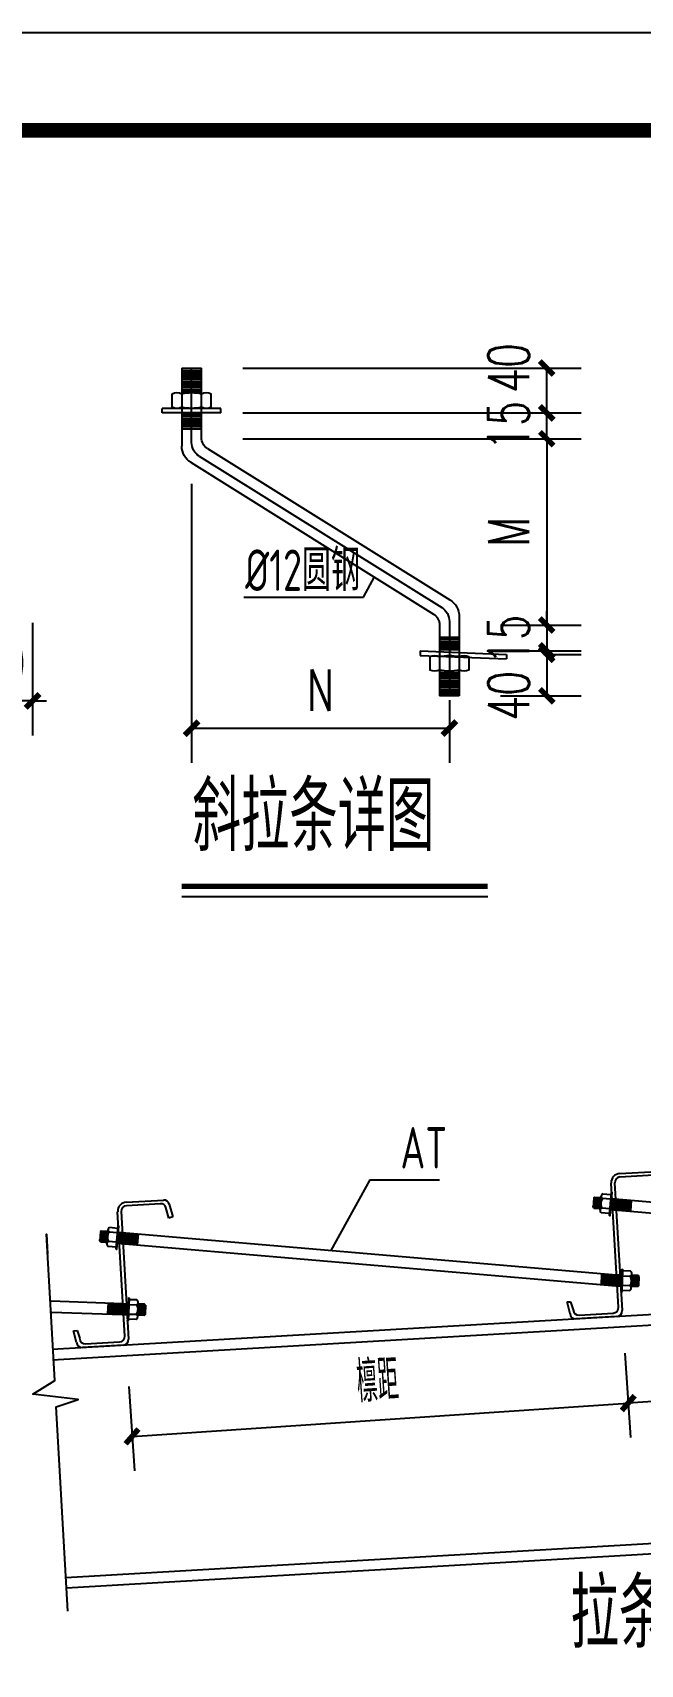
# Model space of a CAD drawing. Extents: x 180850 to 1399066, y 48356 to 327880.
# Drawn here: x 1001635 to 1010427, y 196774 to 220382 of the extents above; entities that cross this region are included whole.
import ezdxf
from ezdxf.enums import TextEntityAlignment as Align

# ---------------------------------------------------------------- set-up
doc = ezdxf.new("R2010")
doc.units = 0
doc.header["$LTSCALE"] = 1000
doc.layers.add('_0', color=7, linetype='Continuous', lineweight=25)
for name, color, linetype in [('AXIS', 3, 'Continuous'), ('DOTE', 1, 'Continuous'), ('GL', 150, 'Continuous'), ('NUM', 7, 'Continuous'), ('PUB_TITLE', 4, 'Continuous'), ('PZ', 202, 'Continuous'), ('TEXT', 7, 'Continuous'), ('引出线', 3, 'Continuous')]:
    doc.layers.add(name, color=color, linetype=linetype)
doc.styles.add('_TCH_DIM_T3', font='SIMPLEX', dxfattribs={"width": 0.705882, "bigfont": 'GBCBIG'})
doc.styles.add('TSSD_Label', font='tssdeng.shx', dxfattribs={"width": 0.7, "bigfont": 'hztxt.shx'})
doc.dimstyles.new('TCH-200-1', dxfattribs={"dimtxt": 595, "dimasz": 200, "dimexe": 500, "dimexo": 600, "dimgap": 252.5, "dimtad": 1, "dimdec": 0, "dimzin": 0, "dimdsep": 46, "dimtxsty": '_TCH_DIM_T3', "dimblk": 'ARCHTICK', "dimcen": 0.09, "dimclrd": 3, "dimclre": 3, "dimclrt": 7, "dimazin": 2, "dimtfac": 1, "dimtdec": 0, "dimtix": 1, "dimtmove": 2, "dimatfit": 3, "dimfxl": 1, "dimtolj": 1, "dimtzin": 0, "dimarcsym": 0})

# ---------------------------------------------------------------- blocks, each defined once
blk = doc.blocks.new('_ArchTick')
at = {"color": 0, "linetype": 'ByBlock', "const_width": 0.4}
blk.add_lwpolyline([(-0.5, -0.5), (0.5, 0.5)], dxfattribs=at)
blk = doc.blocks.new('*D98')
at = {"layer": 'AXIS', "color": 3, "lineweight": -2, "transparency": 16777216}
for p, q in [((1000708, 211842), (1000708, 210214)), ((1001634, 211842), (1001634, 210214)), ((1000708, 210714), (1000508, 210714)), ((1001634, 210714), (1000708, 210714)), ((1001634, 210714), (1001834, 210714))]:
    blk.add_line(p, q, dxfattribs=at)
at = {"layer": 'Defpoints', "color": 0, "transparency": 16777216}
for p in [(1000708, 212442), (1001634, 212442), (1000708, 210714)]:
    blk.add_point(p, dxfattribs=at)
at = {"layer": 'AXIS', "color": 3, "lineweight": -2, "transparency": 16777216, "xscale": 200, "yscale": 200, "zscale": 200}
blk.add_blockref('_ArchTick', (1000708, 210714), dxfattribs=at)
at = {"layer": 'AXIS', "color": 3, "lineweight": -2, "transparency": 16777216, "xscale": 200, "yscale": 200, "zscale": 200, "rotation": 180}
blk.add_blockref('_ArchTick', (1001634, 210714), dxfattribs=at)
at = {"layer": 'AXIS', "color": 7, "transparency": 16777216, "insert": (1001171, 211264), "char_height": 595, "attachment_point": 5, "style": '_TCH_DIM_T3'}
blk.add_mtext('\\A1;40', dxfattribs=at)
blk = doc.blocks.new('*D112')
at = {"layer": 'AXIS', "color": 3, "lineweight": -2, "transparency": 16777216}
for p, q in [((1009072, 211811), (1009072, 212011)), ((1008405, 211811), (1009572, 211811)), ((1009072, 211811), (1009072, 211386)), ((1009028, 211386), (1009572, 211386)), ((1009072, 211386), (1009072, 211186))]:
    blk.add_line(p, q, dxfattribs=at)
at = {"layer": 'Defpoints', "color": 0, "transparency": 16777216}
for p in [(1007805, 211811), (1008428, 211386), (1009072, 211386)]:
    blk.add_point(p, dxfattribs=at)
at = {"layer": 'AXIS', "color": 3, "lineweight": -2, "transparency": 16777216, "xscale": 200, "yscale": 200, "zscale": 200}
for p, rotation in [((1009072, 211811), 270), ((1009072, 211386), 90)]:
    blk.add_blockref('_ArchTick', p, dxfattribs=dict(at, rotation=rotation))
at = {"layer": 'AXIS', "color": 7, "transparency": 16777216, "insert": (1008522, 211598), "char_height": 595, "attachment_point": 5, "rotation": 90, "style": '_TCH_DIM_T3'}
blk.add_mtext('\\A1;15', dxfattribs=at)
blk = doc.blocks.new('*D113')
at = {"layer": 'AXIS', "color": 3, "lineweight": -2, "transparency": 16777216}
for p, q in [((1008405, 211437), (1009572, 211437)), ((1009072, 211437), (1009072, 210787)), ((1008405, 210787), (1009572, 210787))]:
    blk.add_line(p, q, dxfattribs=at)
at = {"layer": 'Defpoints', "color": 0, "transparency": 16777216}
for p in [(1007805, 211437), (1007805, 210787), (1009072, 210787)]:
    blk.add_point(p, dxfattribs=at)
at = {"layer": 'AXIS', "color": 3, "lineweight": -2, "transparency": 16777216, "xscale": 200, "yscale": 200, "zscale": 200}
for p, rotation in [((1009072, 211437), 90), ((1009072, 210787), 270)]:
    blk.add_blockref('_ArchTick', p, dxfattribs=dict(at, rotation=rotation))
at = {"layer": 'AXIS', "color": 7, "transparency": 16777216, "insert": (1008522, 210787), "char_height": 595, "attachment_point": 5, "rotation": 90, "style": '_TCH_DIM_T3'}
blk.add_mtext('\\A1;40', dxfattribs=at)
blk = doc.blocks.new('*D114')
at = {"layer": 'AXIS', "color": 3, "lineweight": -2, "transparency": 16777216}
for p, q in [((1003935, 213853), (1003935, 209819)), ((1007664, 210725), (1007664, 209819)), ((1003935, 210319), (1007664, 210319))]:
    blk.add_line(p, q, dxfattribs=at)
at = {"layer": 'Defpoints', "color": 0, "transparency": 16777216}
for p in [(1003935, 214453), (1007664, 211325), (1007664, 210319)]:
    blk.add_point(p, dxfattribs=at)
at = {"layer": 'AXIS', "color": 3, "lineweight": -2, "transparency": 16777216, "xscale": 200, "yscale": 200, "zscale": 200, "rotation": 180}
blk.add_blockref('_ArchTick', (1003935, 210319), dxfattribs=at)
at = {"layer": 'AXIS', "color": 3, "lineweight": -2, "transparency": 16777216, "xscale": 200, "yscale": 200, "zscale": 200}
blk.add_blockref('_ArchTick', (1007664, 210319), dxfattribs=at)
at = {"layer": 'AXIS', "color": 7, "transparency": 16777216, "insert": (1005799, 210869), "char_height": 595, "attachment_point": 5, "style": '_TCH_DIM_T3'}
blk.add_mtext('\\A1;N', dxfattribs=at)
blk = doc.blocks.new('*D115')
at = {"layer": 'AXIS', "color": 3, "lineweight": -2, "transparency": 16777216}
for p, q in [((1004676, 214506), (1009572, 214506)), ((1009072, 214506), (1009072, 211811)), ((1008405, 211811), (1009572, 211811))]:
    blk.add_line(p, q, dxfattribs=at)
at = {"layer": 'Defpoints', "color": 0, "transparency": 16777216}
for p in [(1004076, 214506), (1007805, 211811), (1009072, 211811)]:
    blk.add_point(p, dxfattribs=at)
at = {"layer": 'AXIS', "color": 3, "lineweight": -2, "transparency": 16777216, "xscale": 200, "yscale": 200, "zscale": 200}
for p, rotation in [((1009072, 214506), 90), ((1009072, 211811), 270)]:
    blk.add_blockref('_ArchTick', p, dxfattribs=dict(at, rotation=rotation))
at = {"layer": 'AXIS', "color": 7, "transparency": 16777216, "insert": (1008522, 213158), "char_height": 595, "attachment_point": 5, "rotation": 90, "style": '_TCH_DIM_T3'}
blk.add_mtext('\\A1;M', dxfattribs=at)
blk = doc.blocks.new('*D116')
at = {"layer": 'AXIS', "color": 3, "lineweight": -2, "transparency": 16777216}
for p, q in [((1009072, 214880), (1009072, 215080)), ((1004892, 214880), (1009572, 214880)), ((1009072, 214506), (1009072, 214880)), ((1004676, 214506), (1009572, 214506)), ((1009072, 214506), (1009072, 214306))]:
    blk.add_line(p, q, dxfattribs=at)
at = {"layer": 'Defpoints', "color": 0, "transparency": 16777216}
for p in [(1004292, 214880), (1009072, 214880), (1004076, 214506)]:
    blk.add_point(p, dxfattribs=at)
at = {"layer": 'AXIS', "color": 3, "lineweight": -2, "transparency": 16777216, "xscale": 200, "yscale": 200, "zscale": 200}
for p, rotation in [((1009072, 214880), 270), ((1009072, 214506), 90)]:
    blk.add_blockref('_ArchTick', p, dxfattribs=dict(at, rotation=rotation))
at = {"layer": 'AXIS', "color": 7, "transparency": 16777216, "insert": (1008522, 214693), "char_height": 595, "attachment_point": 5, "rotation": 90, "style": '_TCH_DIM_T3'}
blk.add_mtext('\\A1;15', dxfattribs=at)
blk = doc.blocks.new('*D117')
at = {"layer": 'AXIS', "color": 3, "lineweight": -2, "transparency": 16777216}
for p, q in [((1004676, 215529), (1009572, 215529)), ((1009072, 214880), (1009072, 215529)), ((1004676, 214880), (1009572, 214880))]:
    blk.add_line(p, q, dxfattribs=at)
at = {"layer": 'Defpoints', "color": 0, "transparency": 16777216}
for p in [(1004076, 215529), (1009072, 215529), (1004076, 214880)]:
    blk.add_point(p, dxfattribs=at)
at = {"layer": 'AXIS', "color": 3, "lineweight": -2, "transparency": 16777216, "xscale": 200, "yscale": 200, "zscale": 200}
for p, rotation in [((1009072, 215529), 90), ((1009072, 214880), 270)]:
    blk.add_blockref('_ArchTick', p, dxfattribs=dict(at, rotation=rotation))
at = {"layer": 'AXIS', "color": 7, "transparency": 16777216, "insert": (1008522, 215529), "char_height": 595, "attachment_point": 5, "rotation": 90, "style": '_TCH_DIM_T3'}
blk.add_mtext('\\A1;40', dxfattribs=at)
blk = doc.blocks.new('*D125')
at = {"layer": 'Defpoints', "color": 0, "transparency": 16777216}
for p in [(1010162, 201876), (1002984, 201394), (1010251, 200554)]:
    blk.add_point(p, dxfattribs=at)
at = {"layer": 'GL', "color": 3, "lineweight": -2, "transparency": 16777216}
for p, q in [((1010202, 201278), (1010284, 200056)), ((1003024, 200795), (1003106, 199573)), ((1003073, 200072), (1010251, 200554))]:
    blk.add_line(p, q, dxfattribs=at)
at = {"layer": 'GL', "color": 3, "lineweight": -2, "transparency": 16777216, "xscale": 200, "yscale": 200, "zscale": 200}
for p, rotation in [((1010251, 200554), 3.842897180637091), ((1003073, 200072), 183.8428971806371)]:
    blk.add_blockref('_ArchTick', p, dxfattribs=dict(at, rotation=rotation))
at = {"layer": 'GL', "color": 7, "transparency": 16777216, "insert": (1006624, 200878), "char_height": 595, "attachment_point": 5, "rotation": 3.8429, "style": '_TCH_DIM_T3'}
blk.add_mtext('\\A1;檩距', dxfattribs=at)
blk = doc.blocks.new('ZXG')
for p, q in [((319, 150), (214, 1947)), ((264, 1950), (372, 102)), ((336, 2085), (880, 2117)), ((832, 2064), (340, 2035)), ((952, 1853), (912, 2011)), ((960, 2057), (1012, 1873)), ((-424, 227), (-374, 230)), ((-381, 58), (-424, 227)), ((-374, 230), (-334, 112)), ((296, 17), (-296, -17)), ((-249, 36), (243, 65))]:
    blk.add_line(p, q)
for centre, radius, start, end in [((346, 1954), 132, 92.3178, 182.907), ((345, 1955), 80.5, 93.3279, 183.3279), ((838, 1987), 77.2, 18.1011, 94.3305), ((886, 2042), 75.4, 11.5832, 94.9433), ((-301, 63), 80.5, 183.3279, 273.3279), ((-254, 116), 80.5, 183.3279, 273.3279), ((238, 145), 80.5, 273.3279, 3.3279), ((292, 98), 80.5, 273.3279, 3.3279)]:
    blk.add_arc(centre, radius, start, end)
at = {"layer": '_0'}
blk.add_line((1012, 1873), (952, 1853), dxfattribs=at)
blk = doc.blocks.new('*D126')
at = {"layer": 'Defpoints', "color": 0, "transparency": 16777216}
for p in [(1017340, 202358), (1010162, 201876), (1010251, 200554)]:
    blk.add_point(p, dxfattribs=at)
at = {"layer": 'GL', "color": 3, "lineweight": -2, "transparency": 16777216}
for p, q in [((1017380, 201760), (1017462, 200538)), ((1010202, 201278), (1010284, 200056)), ((1017428, 201037), (1010251, 200554))]:
    blk.add_line(p, q, dxfattribs=at)
at = {"layer": 'GL', "color": 3, "lineweight": -2, "transparency": 16777216, "xscale": 200, "yscale": 200, "zscale": 200}
for p, rotation in [((1017428, 201037), 3.842897180600762), ((1010251, 200554), 183.8428971806007)]:
    blk.add_blockref('_ArchTick', p, dxfattribs=dict(at, rotation=rotation))
at = {"layer": 'GL', "color": 7, "transparency": 16777216, "insert": (1013801, 201361), "char_height": 595, "attachment_point": 5, "rotation": 3.8429, "style": '_TCH_DIM_T3'}
blk.add_mtext('\\A1;檩距', dxfattribs=at)

msp = doc.modelspace()

# ---------------------------------------------------------------- hatches: boundary and pattern name
at = {"layer": 'AXIS', "linetype": 'ByBlock'}
h = msp.add_hatch(dxfattribs=at)
h.set_pattern_fill('ANSI31', color=3, scale=5.24401, angle=135, style=0)
h.set_pattern_definition([(360, (-214000.076, 3052704.76), (3e-15, -29.9695162), [])])
edge = h.paths.add_edge_path()
edge.add_line((1003934.64, 215529.11), (1003934.64, 215173.94))
edge.add_ellipse((1003934.64, 214542.96), major_axis=(-446.17, 446.17), ratio=1, start_angle=-45, end_angle=-32.032716)
edge.add_line((1003793.05, 215157.84), (1003793.05, 215529.11))
edge.add_line((1003793.05, 215529.11), (1003934.64, 215529.11))
edge = h.paths.add_edge_path()
edge.add_line((1004076.23, 215529.11), (1004076.23, 215157.84))
edge.add_ellipse((1003934.64, 214542.96), major_axis=(-446.17, 446.17), ratio=1, start_angle=-57.967284, end_angle=-45)
edge.add_line((1003934.64, 215173.94), (1003934.64, 215529.11))
edge.add_line((1003934.64, 215529.11), (1004076.23, 215529.11))
h.paths.add_polyline_path([(1003934.64, 214879.52), (1003934.64, 214651.51), (1003793.05, 214651.51), (1003793.05, 214879.52)])
h.paths.add_polyline_path([(1004076.23, 214879.52), (1004076.23, 214651.51), (1003934.64, 214651.51), (1003934.64, 214879.52)])
h = msp.add_hatch(dxfattribs=at)
h.set_pattern_fill('ANSI31', color=3, scale=5.24401, angle=135, style=0)
h.set_pattern_definition([(180, (2225598.478, -2626388.496), (-3e-15, 29.9695162), [])])
edge = h.paths.add_edge_path()
edge.add_line((1007663.76, 210787.16), (1007663.76, 211142.33))
edge.add_ellipse((1007663.76, 211773.31), major_axis=(-446.17, 446.17), ratio=1, start_angle=135, end_angle=147.967284)
edge.add_line((1007805.35, 211158.42), (1007805.35, 210787.16))
edge.add_line((1007805.35, 210787.16), (1007663.76, 210787.16))
edge = h.paths.add_edge_path()
edge.add_line((1007522.17, 210787.16), (1007522.17, 211158.42))
edge.add_ellipse((1007663.76, 211773.31), major_axis=(446.17, 446.17), ratio=1, start_angle=212.032716, end_angle=225)
edge.add_line((1007663.76, 211142.33), (1007663.76, 210787.16))
edge.add_line((1007663.76, 210787.16), (1007522.17, 210787.16))
h.paths.add_polyline_path([(1007663.76, 211436.75), (1007663.76, 211664.75), (1007805.35, 211664.75), (1007805.35, 211436.75)])
h.paths.add_polyline_path([(1007522.17, 211436.75), (1007522.17, 211664.75), (1007663.76, 211664.75), (1007663.76, 211436.75)])
at = {"layer": 'PZ'}
h = msp.add_hatch(color=256, dxfattribs=at)
edge = h.paths.add_edge_path()
edge.add_line((1003793.05, 215157.84), (1003793.05, 215173.94))
edge.add_line((1003793.05, 215173.94), (1003934.64, 215173.94))
edge.add_ellipse((1003934.64, 214542.96), major_axis=(446.17, 446.17), ratio=1, start_angle=45, end_angle=57.967284)
edge = h.paths.add_edge_path()
edge.add_ellipse((1003722.26, 215010.16), major_axis=(-115.81, 115.81), ratio=1, start_angle=-70.610722, end_angle=-45)
edge.add_line((1003722.26, 215173.94), (1003793.05, 215173.94))
edge.add_line((1003793.05, 215173.94), (1003793.05, 215157.84))
h = msp.add_hatch(color=256, dxfattribs=at)
edge = h.paths.add_edge_path()
edge.add_line((1004076.23, 215157.84), (1004076.23, 215173.94))
edge.add_line((1004076.23, 215173.94), (1003934.64, 215173.94))
edge.add_ellipse((1003934.64, 214542.96), major_axis=(-446.17, 446.17), ratio=1, start_angle=302.032716, end_angle=315, ccw=False)
edge = h.paths.add_edge_path()
edge.add_ellipse((1004147.03, 215010.16), major_axis=(115.81, 115.81), ratio=1, start_angle=405, end_angle=430.610722, ccw=False)
edge.add_line((1004147.03, 215173.94), (1004076.23, 215173.94))
edge.add_line((1004076.23, 215173.94), (1004076.23, 215157.84))
h = msp.add_hatch(color=256, dxfattribs=at)
edge = h.paths.add_edge_path()
edge.add_line((1003793.05, 214961.68), (1003793.05, 214945.59))
edge.add_line((1003793.05, 214945.59), (1003934.64, 214945.59))
edge.add_ellipse((1003934.64, 215576.57), major_axis=(446.17, 446.17), ratio=1, start_angle=212.032716, end_angle=225, ccw=False)
edge = h.paths.add_edge_path()
edge.add_ellipse((1003722.26, 215109.37), major_axis=(-115.81, 115.81), ratio=1, start_angle=135, end_angle=160.610722, ccw=False)
edge.add_line((1003722.26, 214945.59), (1003793.05, 214945.59))
edge.add_line((1003793.05, 214945.59), (1003793.05, 214961.68))
h = msp.add_hatch(color=256, dxfattribs=at)
edge = h.paths.add_edge_path()
edge.add_line((1004076.23, 214961.68), (1004076.23, 214945.59))
edge.add_line((1004076.23, 214945.59), (1003934.64, 214945.59))
edge.add_ellipse((1003934.64, 215576.57), major_axis=(-446.17, 446.17), ratio=1, start_angle=135, end_angle=147.967284)
edge = h.paths.add_edge_path()
edge.add_ellipse((1004147.03, 215109.37), major_axis=(115.81, 115.81), ratio=1, start_angle=199.389278, end_angle=225)
edge.add_line((1004147.03, 214945.59), (1004076.23, 214945.59))
edge.add_line((1004076.23, 214945.59), (1004076.23, 214961.68))
h = msp.add_hatch(color=256, dxfattribs=at)
edge = h.paths.add_edge_path()
edge.add_line((1007522.17, 211354.58), (1007522.17, 211370.67))
edge.add_line((1007522.17, 211370.67), (1007663.76, 211370.67))
edge.add_ellipse((1007663.76, 210739.69), major_axis=(446.17, 446.17), ratio=1, start_angle=45, end_angle=57.967284)
edge = h.paths.add_edge_path()
edge.add_ellipse((1007451.38, 211206.89), major_axis=(-115.81, 115.81), ratio=1, start_angle=-70.610722, end_angle=-45)
edge.add_line((1007451.38, 211370.67), (1007522.17, 211370.67))
edge.add_line((1007522.17, 211370.67), (1007522.17, 211354.58))
h = msp.add_hatch(color=256, dxfattribs=at)
edge = h.paths.add_edge_path()
edge.add_line((1007805.35, 211354.58), (1007805.35, 211370.67))
edge.add_line((1007805.35, 211370.67), (1007663.76, 211370.67))
edge.add_ellipse((1007663.76, 210739.69), major_axis=(-446.17, 446.17), ratio=1, start_angle=302.032716, end_angle=315, ccw=False)
edge = h.paths.add_edge_path()
edge.add_ellipse((1007876.14, 211206.89), major_axis=(115.81, 115.81), ratio=1, start_angle=405, end_angle=430.610722, ccw=False)
edge.add_line((1007876.14, 211370.67), (1007805.35, 211370.67))
edge.add_line((1007805.35, 211370.67), (1007805.35, 211354.58))
h = msp.add_hatch(color=256, dxfattribs=at)
edge = h.paths.add_edge_path()
edge.add_line((1007522.17, 211158.42), (1007522.17, 211142.33))
edge.add_line((1007522.17, 211142.33), (1007663.76, 211142.33))
edge.add_ellipse((1007663.76, 211773.31), major_axis=(446.17, 446.17), ratio=1, start_angle=212.032716, end_angle=225, ccw=False)
edge = h.paths.add_edge_path()
edge.add_ellipse((1007451.38, 211306.11), major_axis=(-115.81, 115.81), ratio=1, start_angle=135, end_angle=160.610722, ccw=False)
edge.add_line((1007451.38, 211142.33), (1007522.17, 211142.33))
edge.add_line((1007522.17, 211142.33), (1007522.17, 211158.42))
h = msp.add_hatch(color=256, dxfattribs=at)
edge = h.paths.add_edge_path()
edge.add_line((1007805.35, 211158.42), (1007805.35, 211142.33))
edge.add_line((1007805.35, 211142.33), (1007663.76, 211142.33))
edge.add_ellipse((1007663.76, 211773.31), major_axis=(-446.17, 446.17), ratio=1, start_angle=135, end_angle=147.967284)
edge = h.paths.add_edge_path()
edge.add_ellipse((1007876.14, 211306.11), major_axis=(115.81, 115.81), ratio=1, start_angle=199.389278, end_angle=225)
edge.add_line((1007876.14, 211142.33), (1007805.35, 211142.33))
edge.add_line((1007805.35, 211142.33), (1007805.35, 211158.42))

# ---------------------------------------------------------------- linework, layer by layer
for p, q in [((1009843.51, 203343.5), (1009861.24, 203550.32)), ((1009994.41, 203504.18), (1009878.7, 203514.1)), ((1009884.61, 203583.04), (1010000.32, 203573.12)), ((1010002.69, 203600.69), (1009974.32, 203269.78)), ((1010012.74, 203599.83), (1009984.37, 203268.92)), ((1010012.74, 203599.83), (1010002.69, 203600.69)), ((1009976.68, 203297.36), (1009860.97, 203307.28)), ((1009982.59, 203366.3), (1009866.88, 203376.22)), ((1009984.37, 203268.92), (1009974.32, 203269.78)), ((1002707.77, 202857.75), (1002725.5, 203064.57)), ((1002858.67, 203018.43), (1002742.96, 203028.35)), ((1002748.87, 203097.29), (1002864.58, 203087.37)), ((1002866.94, 203114.95), (1002838.58, 202784.04)), ((1002877, 203114.09), (1002848.63, 202783.17)), ((1002877, 203114.09), (1002866.94, 203114.95)), ((1002840.94, 202811.61), (1002725.23, 202821.53)), ((1002846.85, 202880.55), (1002731.14, 202890.47)), ((1002848.63, 202783.17), (1002838.58, 202784.04)), ((1010159.13, 202493.53), (1010146.75, 202161.63)), ((1010169.21, 202493.15), (1010156.84, 202161.25)), ((1010159.13, 202493.53), (1010169.21, 202493.15)), ((1010165.6, 202396.35), (1010281.65, 202392.02)), ((1010284.23, 202461.17), (1010168.18, 202465.49)), ((1010295.69, 202218.4), (1010303.42, 202425.83)), ((1010146.75, 202161.63), (1010156.84, 202161.25)), ((1010157.87, 202188.91), (1010273.92, 202184.59)), ((1010160.45, 202258.06), (1010276.5, 202253.73)), ((1003019.28, 202078.36), (1003006.91, 201746.46)), ((1003029.37, 202077.98), (1003016.99, 201746.09)), ((1003019.28, 202078.36), (1003029.37, 202077.98)), ((1003025.76, 201981.18), (1003141.81, 201976.85)), ((1003144.39, 202046), (1003028.33, 202050.33)), ((1003155.85, 201803.23), (1003163.58, 202010.66)), ((1003006.91, 201746.46), (1003016.99, 201746.09)), ((1003018.02, 201773.75), (1003134.08, 201769.42)), ((1003020.6, 201842.89), (1003136.65, 201838.56))]:
    msp.add_line(p, q)
for centre, radius, start, end in [((1009978.96, 203436.05), 127.05, 142.103052, 208.09797), ((1009900.54, 203546.95), 39.45, 113.817313, 236.38371), ((1009882.81, 203340.13), 39.45, 113.817313, 236.38371), ((1002843.22, 202950.31), 127.05, 142.103052, 208.09797), ((1002764.8, 203061.2), 39.45, 113.817313, 236.38371), ((1002747.07, 202854.38), 39.45, 113.817313, 236.38371), ((1010172.59, 202326.85), 127.05, 324.867612, 30.86253), ((1010264, 202427.3), 39.45, 296.581873, 59.14827), ((1010256.27, 202219.86), 39.45, 296.581873, 59.14827), ((1003032.75, 201911.68), 127.05, 324.867612, 30.86253), ((1003124.16, 202012.13), 39.45, 296.581873, 59.14827), ((1003116.42, 201804.7), 39.45, 296.581873, 59.14827)]:
    msp.add_arc(centre, radius, start, end)
for p in [(1010012.74, 203599.83), (1009984.37, 203268.92), (1002877, 203114.09), (1002848.63, 202783.17), (1010146.75, 202161.63), (1003006.91, 201746.46)]:
    msp.add_point(p)
at = {"layer": 'AXIS', "color": 3, "linetype": 'ByBlock'}
for p, q in [((1003793.05, 215529.11), (1003793.05, 214401.02)), ((1003793.05, 215529.11), (1004076.23, 215529.11)), ((1004076.23, 214505.7), (1004076.23, 215529.11)), ((1004165.02, 214364.11), (1007672.16, 212173.96)), ((1003926.24, 214160.84), (1007433.38, 211970.68)), ((1007522.17, 211810.56), (1007522.17, 210787.16)), ((1007805.35, 211933.77), (1007805.35, 210787.16)), ((1007805.35, 210787.16), (1007522.17, 210787.16)), ((1009754.1, 203522.86), (1009742.61, 203388.78)), ((1009754.1, 203522.86), (1009767.75, 203534.35)), ((1009767.75, 203534.35), (1009754.1, 203375.14)), ((1009767.75, 203534.35), (1009859.2, 203526.51)), ((1009778.27, 203509.39), (1009768.71, 203397.94)), ((1009792.88, 203532.2), (1009779.23, 203372.98)), ((1009803.4, 203507.24), (1009793.85, 203395.79)), ((1009818.01, 203530.04), (1009804.37, 203370.83)), ((1009828.53, 203505.08), (1009818.98, 203393.63)), ((1009843.15, 203527.89), (1009829.5, 203368.67)), ((1009853.67, 203502.93), (1009844.11, 203391.48)), ((1010005.38, 203513.98), (1017255.77, 202892.47)), ((1010019.08, 203512.81), (1010005.43, 203353.59)), ((1010044.22, 203510.65), (1010030.57, 203351.44)), ((1010069.35, 203508.5), (1010055.7, 203349.28)), ((1010094.48, 203506.34), (1010080.83, 203347.13)), ((1010119.62, 203504.19), (1010105.97, 203344.97)), ((1010142.44, 203502.23), (1010128.79, 203343.02)), ((1010167.57, 203500.08), (1010153.93, 203340.86)), ((1009754.1, 203375.14), (1009742.61, 203388.78)), ((1009754.1, 203375.14), (1009845.55, 203367.3)), ((1009991.75, 203354.95), (1017249.82, 202732.78)), ((1010029.6, 203487.85), (1010020.05, 203376.4)), ((1010054.73, 203485.69), (1010045.18, 203374.24)), ((1010079.87, 203483.54), (1010070.31, 203372.09)), ((1010105, 203481.38), (1010095.45, 203369.93)), ((1010130.14, 203479.23), (1010120.58, 203367.78)), ((1010152.96, 203477.27), (1010143.41, 203365.82)), ((1010178.09, 203475.12), (1010168.54, 203363.67)), ((1010192.71, 203497.92), (1010179.06, 203338.71)), ((1010203.23, 203472.96), (1010193.67, 203361.51)), ((1010217.84, 203495.77), (1010204.19, 203336.55)), ((1010228.36, 203470.81), (1010218.81, 203359.36)), ((1010245.28, 203493.42), (1010231.63, 203334.2)), ((1010255.8, 203468.46), (1010246.25, 203357.01)), ((1010270.42, 203491.26), (1010256.77, 203332.05)), ((1010280.94, 203466.3), (1010271.38, 203354.85)), ((1010295.55, 203489.11), (1010281.9, 203329.89)), ((1002618.36, 203037.12), (1002606.87, 202903.04)), ((1002618.36, 203037.12), (1002632.01, 203048.61)), ((1002632.01, 203048.61), (1002618.36, 202889.39)), ((1002632.01, 203048.61), (1002723.46, 203040.77)), ((1002657.14, 203046.45), (1002643.49, 202887.24)), ((1002682.27, 203044.3), (1002668.63, 202885.08)), ((1002707.41, 203042.14), (1002693.76, 202882.93)), ((1002869.64, 203028.24), (1010078.02, 202410.33)), ((1002618.36, 202889.39), (1002606.87, 202903.04)), ((1002618.36, 202889.39), (1002709.81, 202881.55)), ((1002642.53, 203023.65), (1002632.97, 202912.2)), ((1002667.66, 203021.49), (1002658.11, 202910.04)), ((1002692.79, 203019.34), (1002683.24, 202907.89)), ((1002717.93, 203017.18), (1002708.37, 202905.73)), ((1002856.01, 202869.21), (1010072.06, 202250.64)), ((1002868.73, 203004.26), (1002859.17, 202892.81)), ((1002883.34, 203027.06), (1002869.69, 202867.85)), ((1002893.86, 203002.1), (1002884.31, 202890.65)), ((1002908.47, 203024.91), (1002894.83, 202865.69)), ((1002918.99, 202999.95), (1002909.44, 202888.5)), ((1002933.61, 203022.75), (1002919.96, 202863.54)), ((1002944.13, 202997.79), (1002934.57, 202886.34)), ((1002958.74, 203020.6), (1002945.09, 202861.38)), ((1002969.26, 202995.64), (1002959.71, 202884.19)), ((1002983.87, 203018.44), (1002970.23, 202859.23)), ((1002994.39, 202993.49), (1002984.84, 202882.03)), ((1003006.7, 203016.49), (1002993.05, 202857.27)), ((1003017.22, 202991.53), (1003007.66, 202880.08)), ((1003031.83, 203014.33), (1003018.18, 202855.12)), ((1003042.35, 202989.37), (1003032.8, 202877.92)), ((1003056.97, 203012.18), (1003043.32, 202852.96)), ((1003067.49, 202987.22), (1003057.93, 202875.77)), ((1003082.1, 203010.02), (1003068.45, 202850.81)), ((1003092.62, 202985.07), (1003083.07, 202873.61)), ((1003109.54, 203007.67), (1003095.89, 202848.46)), ((1003120.06, 202982.71), (1003110.51, 202871.26)), ((1003134.68, 203005.52), (1003121.03, 202846.3)), ((1003145.19, 202980.56), (1003135.64, 202869.11)), ((1003159.81, 203003.36), (1003146.16, 202844.15)), ((1009864.89, 202418.27), (1009858.93, 202258.58)), ((1009876.6, 202393.85), (1009872.43, 202282.07)), ((1009890.09, 202417.33), (1009884.14, 202257.64)), ((1009901.8, 202392.91), (1009897.64, 202281.13)), ((1009915.3, 202416.39), (1009909.35, 202256.7)), ((1009929.33, 202391.88), (1009925.16, 202280.1)), ((1009942.83, 202415.37), (1009936.87, 202255.68)), ((1009954.54, 202390.94), (1009950.37, 202279.16)), ((1009968.03, 202414.43), (1009962.08, 202254.74)), ((1009979.75, 202390), (1009975.58, 202278.22)), ((1009993.24, 202413.49), (1009987.29, 202253.8)), ((1010004.95, 202389.06), (1010000.79, 202277.28)), ((1010018.45, 202412.55), (1010012.5, 202252.86)), ((1010027.85, 202388.21), (1010023.68, 202276.43)), ((1010041.34, 202411.69), (1010035.39, 202252.01)), ((1010053.05, 202387.27), (1010048.89, 202275.49)), ((1010066.55, 202410.75), (1010060.6, 202251.07)), ((1010067.93, 202410.7), (1010155.92, 202407.42)), ((1010078.26, 202386.33), (1010074.09, 202274.55)), ((1010091.76, 202409.81), (1010085.81, 202250.13)), ((1010103.47, 202385.39), (1010099.3, 202273.61)), ((1010116.97, 202408.87), (1010111.01, 202249.19)), ((1010116.97, 202408.87), (1010111.01, 202249.19)), ((1010128.68, 202384.45), (1010124.51, 202272.67)), ((1010128.68, 202384.45), (1010124.51, 202272.67)), ((1010142.17, 202407.93), (1010136.22, 202248.25)), ((1010153.89, 202383.51), (1010149.72, 202271.73)), ((1010305.13, 202377.87), (1010300.97, 202266.09)), ((1010394.26, 202398.54), (1010302.53, 202401.96)), ((1010318.63, 202401.36), (1010312.68, 202241.67)), ((1010330.34, 202376.93), (1010326.18, 202265.15)), ((1010343.84, 202400.42), (1010337.89, 202240.73)), ((1010355.55, 202375.99), (1010351.38, 202264.21)), ((1010369.05, 202399.48), (1010363.1, 202239.79)), ((1010380.76, 202375.05), (1010376.59, 202263.27)), ((1010394.26, 202398.54), (1010388.3, 202238.85)), ((1010406.39, 202385.46), (1010394.26, 202398.54)), ((1010406.39, 202385.46), (1010401.38, 202250.98)), ((1010072.06, 202250.64), (1010149.96, 202247.73)), ((1010388.3, 202238.85), (1010296.58, 202242.27)), ((1010388.3, 202238.85), (1010401.38, 202250.98)), ((1001902.54, 202032.26), (1002938.17, 201995.16)), ((1001911.85, 201872), (1002932.22, 201835.47)), ((1002725.04, 202003.1), (1002719.09, 201843.42)), ((1002736.75, 201978.68), (1002732.58, 201866.9)), ((1002750.25, 202002.16), (1002744.3, 201842.48)), ((1002761.96, 201977.74), (1002757.79, 201865.96)), ((1002775.46, 202001.23), (1002769.5, 201841.54)), ((1002789.48, 201976.72), (1002785.32, 201864.93)), ((1002802.98, 202000.2), (1002797.03, 201840.51)), ((1002814.69, 201975.78), (1002810.53, 201863.99)), ((1002828.19, 201999.26), (1002822.24, 201839.57)), ((1002839.9, 201974.84), (1002835.73, 201863.05)), ((1002853.4, 201998.32), (1002847.44, 201838.63)), ((1002865.11, 201973.9), (1002860.94, 201862.12)), ((1002878.61, 201997.38), (1002872.65, 201837.69)), ((1002888, 201973.04), (1002883.83, 201861.26)), ((1002901.5, 201996.53), (1002895.54, 201836.84)), ((1002913.21, 201972.1), (1002909.04, 201860.32)), ((1002926.71, 201995.59), (1002920.75, 201835.9)), ((1002928.09, 201995.54), (1003016.07, 201992.26)), ((1002938.42, 201971.16), (1002934.25, 201859.38)), ((1002951.91, 201994.65), (1002945.96, 201834.96)), ((1002963.62, 201970.22), (1002959.46, 201858.44)), ((1002977.12, 201993.71), (1002971.17, 201834.02)), ((1002977.12, 201993.71), (1002971.17, 201834.02)), ((1002988.83, 201969.28), (1002984.67, 201857.5)), ((1002988.83, 201969.28), (1002984.67, 201857.5)), ((1003002.33, 201992.77), (1002996.38, 201833.08)), ((1003014.04, 201968.34), (1003009.87, 201856.56)), ((1003165.29, 201962.71), (1003161.12, 201850.92)), ((1003254.41, 201983.37), (1003162.69, 201986.79)), ((1003178.79, 201986.19), (1003172.83, 201826.5)), ((1003190.5, 201961.77), (1003186.33, 201849.99)), ((1003203.99, 201985.25), (1003198.04, 201825.56)), ((1003215.71, 201960.83), (1003211.54, 201849.05)), ((1003229.2, 201984.31), (1003223.25, 201824.62)), ((1003240.91, 201959.89), (1003236.75, 201848.11)), ((1003254.41, 201983.37), (1003248.46, 201823.68)), ((1003266.55, 201970.3), (1003254.41, 201983.37)), ((1003266.55, 201970.3), (1003261.53, 201835.82)), ((1002932.22, 201835.47), (1003010.12, 201832.57)), ((1003248.46, 201823.68), (1003156.74, 201827.1)), ((1003248.46, 201823.68), (1003261.53, 201835.82))]:
    msp.add_line(p, q, dxfattribs=at)
at = {"layer": 'AXIS'}
for q in [(1005949.88, 202764.19), (1007522.84, 203786.53)]:
    msp.add_line((1006512.45, 203786.53), q, dxfattribs=at)
at = {"layer": 'AXIS', "color": 3, "linetype": 'ByBlock', "extrusion": (0, 0, -1)}
for centre, major_axis, start_param, end_param in [((1004076.23, 214401.02), (-200.24, 200.24), 4.48521811, 5.49778714), ((1004265.02, 214524.24), (-133.49, 133.49), 4.48521811, 5.49778714), ((1007522.17, 211933.77), (-200.24, 200.24), 1.34362546, 2.35619449), ((1007333.39, 211810.56), (-133.49, 133.49), 1.34362546, 2.35619449)]:
    msp.add_ellipse(centre, major_axis=major_axis, ratio=1, start_param=start_param, end_param=end_param, dxfattribs=at)
at = {"layer": 'AXIS', "color": 3, "linetype": 'ByBlock'}
for p in [(1009743.05, 203393.86), (1009743.05, 203393.86), (1009743.58, 203400.1), (1002607.3, 202908.11), (1002607.3, 202908.11), (1002607.84, 202914.35), (1010401.57, 202256.08), (1010401.57, 202256.08), (1010401.8, 202262.33), (1003261.96, 201847.17), (1003261.72, 201840.91), (1003261.72, 201840.91)]:
    msp.add_point(p, dxfattribs=at)
at = {"layer": 'DOTE'}
for p, q in [((1003934.64, 214453.36), (1003934.64, 215529.11)), ((1004045.63, 214253.21), (1007552.77, 212063.06)), ((1007663.76, 211862.9), (1007663.76, 210787.16))]:
    msp.add_line(p, q, dxfattribs=at)
at = {"layer": 'DOTE', "extrusion": (0, 0, -1)}
for centre, start_param, end_param in [((1004170.62, 214453.36), 4.48521811, 5.49778714), ((1007427.78, 211862.9), 1.34362546, 2.35619449)]:
    msp.add_ellipse(centre, major_axis=(-166.86, 166.86), ratio=1, start_param=start_param, end_param=end_param, dxfattribs=at)
at = {"layer": 'GL'}
for p, q in [((1001914.85, 201331.98), (1018719.9, 202309.15)), ((1001923.55, 201182.23), (1018729.01, 202159.43)), ((1002116.09, 198031.34), (1018920.75, 199008.5)), ((1002124.8, 197881.6), (1018929.86, 198858.77))]:
    msp.add_line(p, q, dxfattribs=at)
msp.add_lwpolyline([(1002143.48, 197544.61), (1002124.8, 197881.6), (1001975.96, 200501.15), (1002292.3, 200606.89), (1001635.75, 200685.58), (1001954.4, 200881.6), (1001833.82, 202995.91), (1001850.79, 202711.52)], dxfattribs=at)
at = {"layer": 'NUM', "const_width": 75}
msp.add_lwpolyline([(1003791.08, 208031.14), (1008219.26, 208031.14)], dxfattribs=at)
at = {"layer": 'NUM'}
msp.add_lwpolyline([(1003791.08, 207881.14), (1008219.26, 207881.14)], dxfattribs=at)
at = {"layer": 'PUB_TITLE'}
msp.add_lwpolyline([(919169.3, 220381.89), (1038098.48, 220381.89), (1038098.48, 136381.97), (919169.3, 136381.97)], close=True, dxfattribs=at)
at = {"layer": 'PUB_TITLE', "const_width": 212.12}
msp.add_lwpolyline([(922704.65, 137796.11), (922704.65, 218967.75), (1036684.34, 218967.75), (1036684.34, 137796.11)], close=True, dxfattribs=at)
at = {"layer": 'PZ'}
for p, q in [((1003651.47, 214961.68), (1003651.47, 215157.84)), ((1004217.82, 214961.68), (1004217.82, 215157.84)), ((1003509.88, 214879.52), (1003509.88, 214945.59)), ((1004359.41, 214945.59), (1003509.88, 214945.59)), ((1004359.41, 214879.52), (1003509.88, 214879.52)), ((1004359.41, 214879.52), (1004359.41, 214945.59)), ((1007238.99, 211436.75), (1007238.99, 211370.67)), ((1007238.99, 211436.75), (1008491.55, 211386.41)), ((1007238.99, 211370.67), (1008491.55, 211320.33)), ((1007380.58, 211354.58), (1007380.58, 211158.42)), ((1007946.94, 211354.58), (1007946.94, 211158.42)), ((1008491.55, 211386.41), (1008491.55, 211320.33))]:
    msp.add_line(p, q, dxfattribs=at)
at = {"layer": 'PZ', "extrusion": (0, 0, -1)}
for centre, major_axis, start_param, end_param in [((1003722.26, 215010.16), (-115.81, 115.81), 0.33840674, 1.23238959), ((1003934.64, 214542.96), (446.17, 446.17), 5.27146534, 5.72410895), ((1004147.03, 215010.16), (-115.81, 115.81), 0.33840674, 1.23238959), ((1003722.26, 215109.37), (-115.81, 115.81), 3.47999939, 4.37398225), ((1003934.64, 215576.57), (446.17, 446.17), 2.12987268, 2.5825163), ((1004147.03, 215109.37), (-115.81, 115.81), 3.47999939, 4.37398224), ((1007451.38, 211206.89), (-115.81, 115.81), 0.33840674, 1.23238959), ((1007663.76, 210739.69), (446.17, 446.17), 5.27146534, 5.72410895), ((1007876.14, 211206.89), (-115.81, 115.81), 0.33840674, 1.2323896), ((1007451.38, 211306.11), (-115.81, 115.81), 3.47999939, 4.37398224), ((1007663.76, 211773.31), (446.17, 446.17), 2.12987268, 2.5825163), ((1007876.14, 211306.11), (-115.81, 115.81), 3.47999939, 4.37398224)]:
    msp.add_ellipse(centre, major_axis=major_axis, ratio=1, start_param=start_param, end_param=end_param, dxfattribs=at)
at = {"layer": '引出线'}
for p, q in [((1006422.86, 212213.95), (1006582.6, 212509.61)), ((1004688.61, 212213.95), (1006422.86, 212213.95))]:
    msp.add_line(p, q, dxfattribs=at)

# ---------------------------------------------------------------- block references
at = {"layer": '_0', "linetype": 'ByBlock'}
for p in [(1009790.47, 201789.93), (1002650.62, 201374.76)]:
    msp.add_blockref('ZXG', p, dxfattribs=at)

# ---------------------------------------------------------------- texts
at = {"layer": 'TEXT', "style": 'TSSD_Label', "width": 0.7}
for s, p in [('%%C12圆钢', (1004709.86, 212303.86)), ('AT', (1006955.48, 203947.95))]:
    msp.add_text(s, height=600, dxfattribs=at).set_placement(p)
for s, p in [('斜拉条详图', (1003948.16, 208241.14)), ('拉条连接详图', (1009415.48, 196711.5))]:
    msp.add_text(s, height=1000, dxfattribs=at).set_placement(p, align=Align.BOTTOM_LEFT)

# ---------------------------------------------------------------- dimensions: what is measured, and where the dimension line sits
at = {"layer": 'AXIS'}
for base, p1, p2, picture, middle in [((1009072.22, 215529.11), (1004076.23, 214879.52), (1004076.23, 215529.11), '*D117', (1008522.22, 215529.11)), ((1009072.22, 210787.16), (1007805.35, 211436.75), (1007805.35, 210787.16), '*D113', (1008522.22, 210787.16))]:
    dim = msp.add_linear_dim(base=base, p1=p1, p2=p2, angle=90, text='40', dimstyle='TCH-200-1', dxfattribs=at)
    dim.commit()
    dim.dimension.update_dxf_attribs({"geometry": picture, "text_midpoint": middle, "dimtype": 160})
for base, p1, p2, angle, text, picture, middle in [((1009072.22, 214879.52), (1004076.23, 214505.7), (1004292.28, 214879.52), 90, '15', '*D116', (1008522.22, 214692.61)), ((1009072.22, 211810.56), (1004076.23, 214505.7), (1007805.35, 211810.56), 90, 'M', '*D115', (1008522.22, 213158.13)), ((1000708.27, 210714.06), (1001633.6, 212441.66), (1000708.27, 212441.66), 180, '40', '*D98', (1001170.94, 211264.06)), ((1009072.22, 211386.41), (1007805.35, 211810.56), (1008427.92, 211386.41), 90, '15', '*D112', (1008522.22, 211598.48))]:
    dim = msp.add_linear_dim(base=base, p1=p1, p2=p2, angle=angle, text=text, dimstyle='TCH-200-1', dxfattribs=at)
    dim.commit()
    dim.dimension.update_dxf_attribs({"geometry": picture, "text_midpoint": middle})
dim = msp.add_linear_dim(base=(1007663.76, 210319.28), p1=(1003934.64, 214453.36), p2=(1007663.76, 211325.03), text='N', dimstyle='TCH-200-1', dxfattribs=at)
dim.commit()
dim.dimension.update_dxf_attribs({"geometry": '*D114', "text_midpoint": (1005799.2, 210869.28)})
at = {"layer": 'GL'}
for p1, distance, picture, middle in [((1017339.53, 202358.43), 1324.85, '*D126', (1013801.48, 201360.62)), ((1002984.02, 201394.15), -1324.85, '*D125', (1006623.73, 200878.48))]:
    dim = msp.add_aligned_dim(p1=p1, p2=(1010161.77, 201876.29), distance=distance, text='檩距', dimstyle='TCH-200-1', dxfattribs=at)
    dim.commit()
    dim.dimension.update_dxf_attribs({"geometry": picture, "text_midpoint": middle})

doc.saveas('drawing.dxf')
